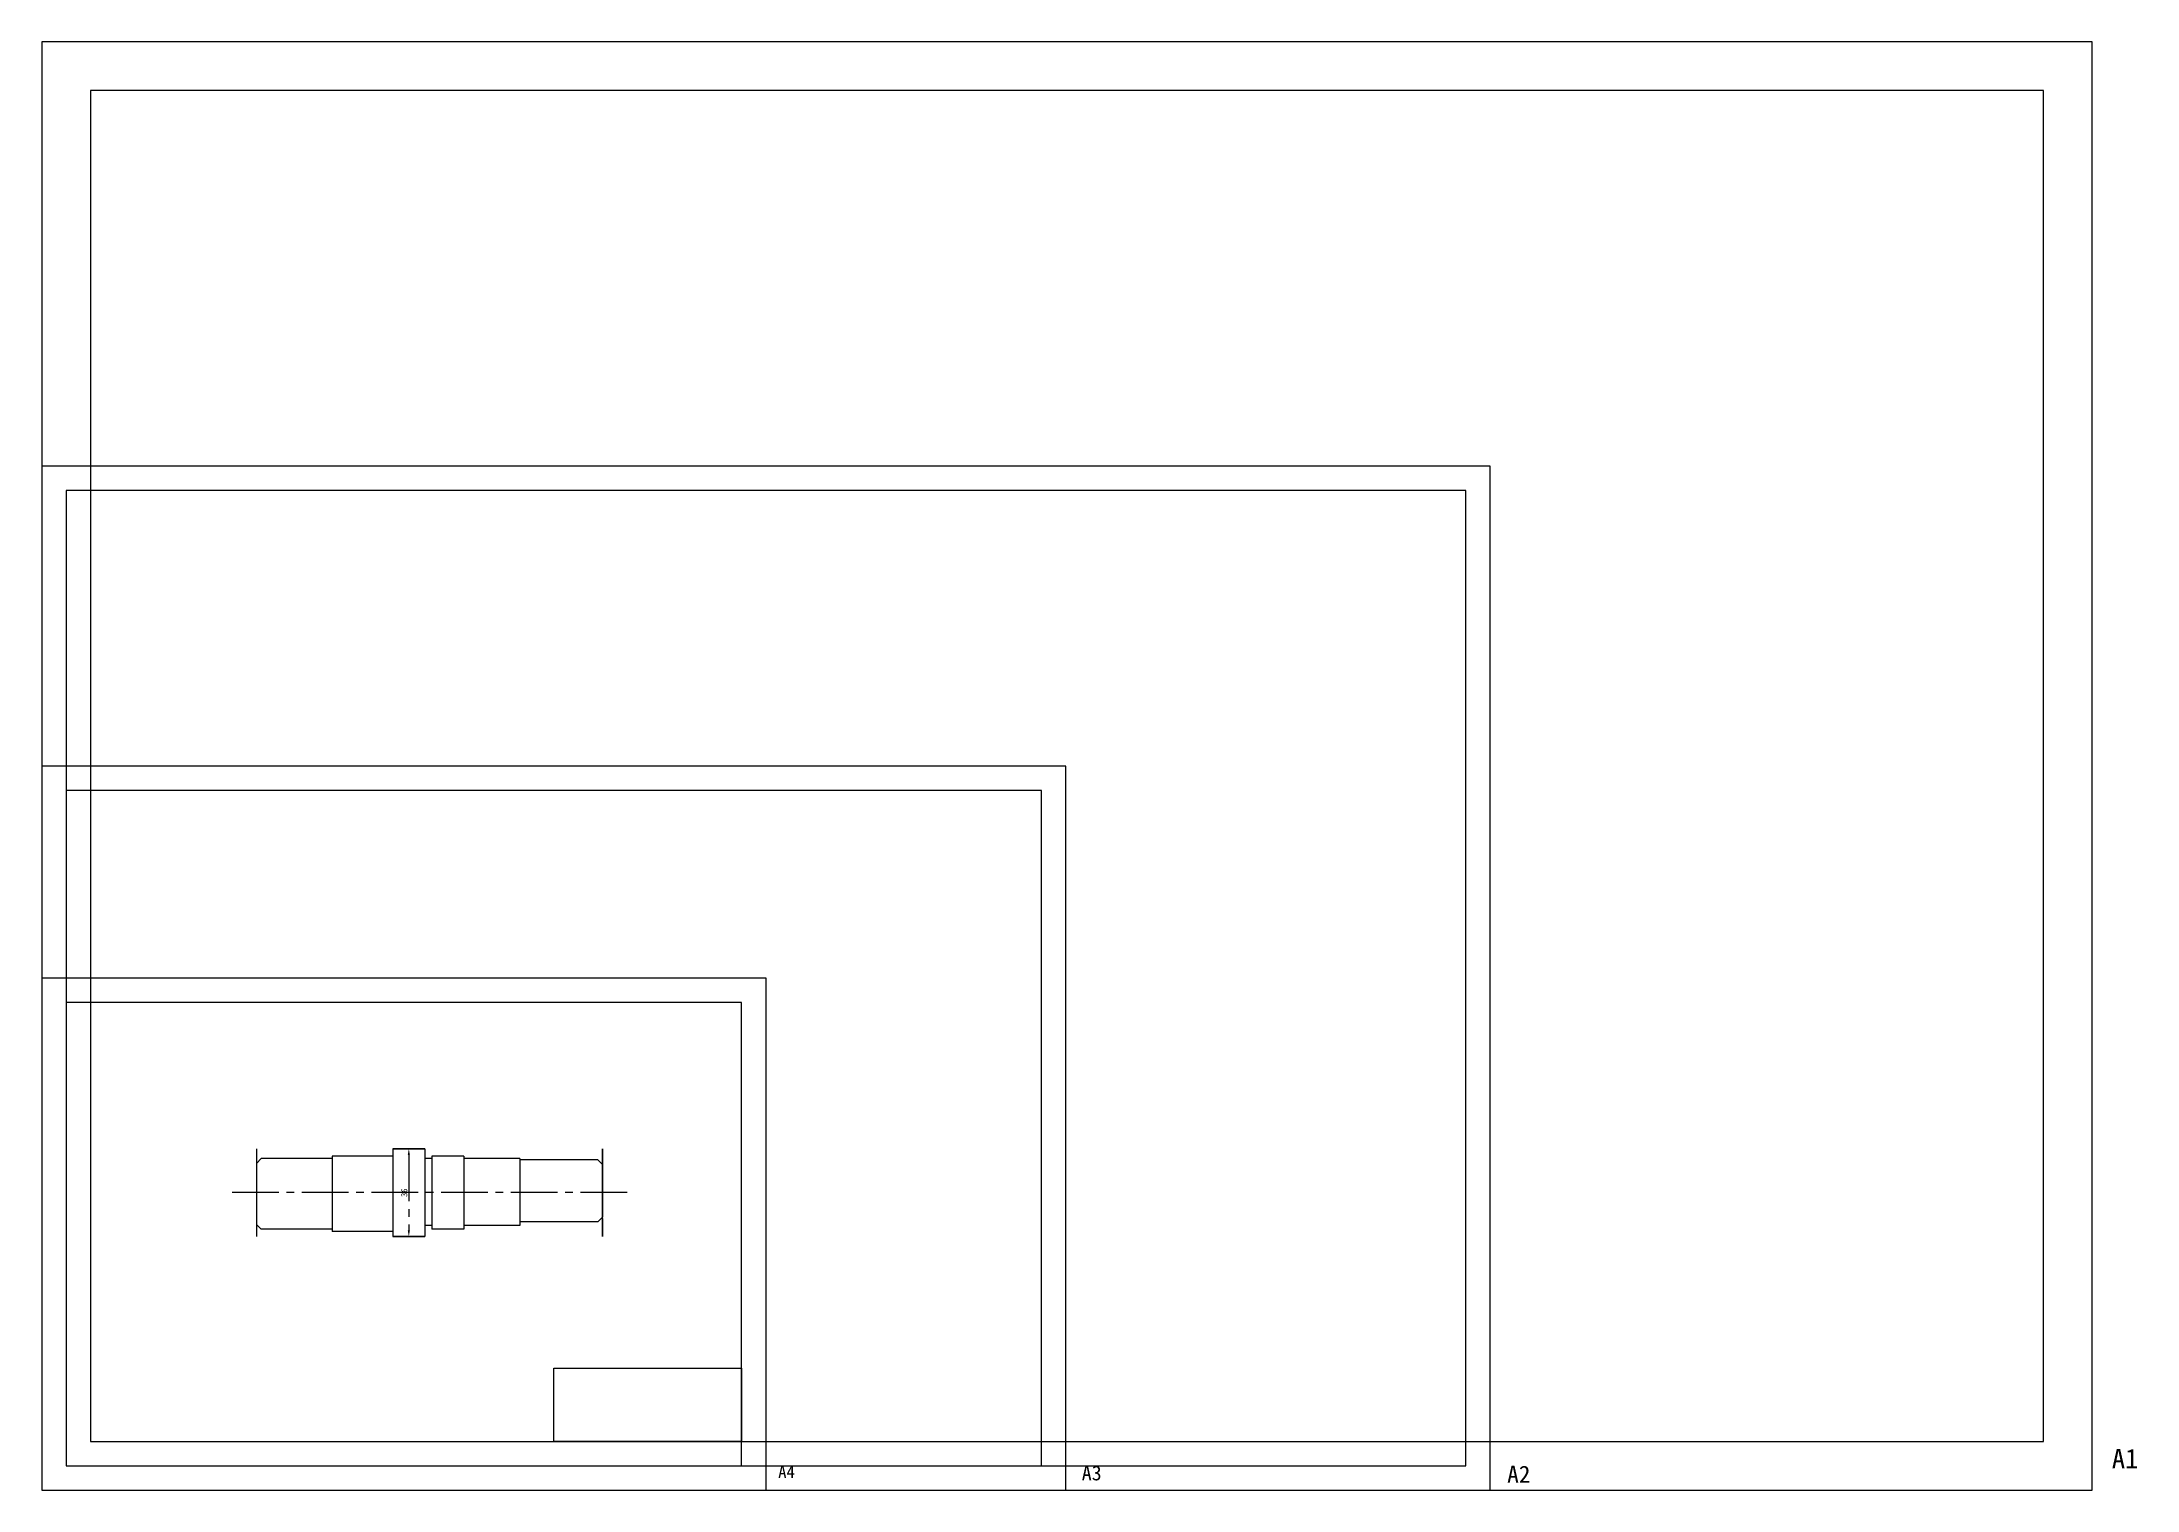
# Model space of a CAD drawing. Header units: millimetres. Extents: x 0 to 859, y 0 to 594.
import ezdxf

# ---------------------------------------------------------------- set-up
doc = ezdxf.new("R2010")
doc.units = ezdxf.units.MM
doc.linetypes.add('CENTER2', pattern=[28.575, 19.05, -3.175, 3.175, -3.175])
doc.layers.add('参考线', color=50, linetype='CENTER2', lineweight=9)
doc.layers.add('实线', color=7, linetype='Continuous', lineweight=9)
doc.layers.add('图框', color=7, linetype='Continuous')
doc.styles.get("Standard").update_dxf_attribs({"font": ''})
doc.styles.get('Standard').set_extended_font_data('SimSun')
doc.dimstyles.new('ISO-25', dxfattribs={"dimtxt": 2.5, "dimasz": 2.5, "dimexe": 1.25, "dimexo": 0.625, "dimtad": 1, "dimtxsty": 'Standard', "dimcen": 2.5, "dimadec": 0, "dimazin": 0, "dimtfac": 1, "dimtmove": 0, "dimatfit": 3, "dimfxl": 0, "dimarcsym": 0})

# ---------------------------------------------------------------- blocks, each defined once
blk = doc.blocks.new('*D2')
at = {"layer": 'Defpoints', "color": 0}
for p in [(150.5, 140), (150.5, 104), (150.5, 104)]:
    blk.add_point(p, dxfattribs=at)
at = {"layer": '参考线', "color": 0, "lineweight": -2}
for p, q in [((149.88, 140), (149.25, 140)), ((150.5, 137.5), (150.5, 106.5)), ((149.88, 104), (149.25, 104))]:
    blk.add_line(p, q, dxfattribs=at)
at = {"layer": '参考线', "color": 0}
for points in [[(150.08, 137.5), (150.92, 137.5), (150.5, 140)], [(150.08, 106.5), (150.92, 106.5), (150.5, 104)]]:
    blk.add_solid(points, dxfattribs=at)
at = {"layer": '参考线', "color": 0, "insert": (148.62, 122), "char_height": 2.5, "attachment_point": 5, "rotation": 90}
blk.add_mtext('36', dxfattribs=at)

msp = doc.modelspace()

# ---------------------------------------------------------------- linework, layer by layer
for p, q in [((144, 140), (144, 104)), ((157, 140), (157, 104)), ((160, 137), (160, 107)), ((173, 137), (173, 107)), ((196, 136), (196, 108.5))]:
    msp.add_line(p, q)
for points in [[(0, 0), (841, 0), (841, 594), (0, 594)], [(20, 20), (821, 20), (821, 574), (20, 574)], [(0, 0), (594, 0), (594, 420), (0, 420)], [(10, 10), (584, 10), (584, 410), (10, 410)], [(287, 20), (210, 20), (210, 50), (287, 50)]]:
    msp.add_lwpolyline(points, close=True)
at = {"layer": '参考线'}
for p, q in [((88, 140), (88, 104)), ((230, 140), (230, 104)), ((230, 104), (230, 140)), ((230, 122), (230, 137)), ((230, 122), (230, 137)), ((240, 122), (78, 122))]:
    msp.add_line(p, q, dxfattribs=at)
at = {"layer": '图框'}
for points in [[(0, 0), (420, 0), (420, 297), (0, 297)], [(10, 10), (410, 10), (410, 287), (10, 287)], [(0, 0), (297, 0), (297, 210), (0, 210)], [(10, 10), (287, 10), (287, 200), (10, 200)]]:
    msp.add_lwpolyline(points, close=True, dxfattribs=at)
at = {"layer": '实线'}
for p, q in [((144, 140), (157, 140)), ((90, 136), (88, 134)), ((88, 134), (88, 109)), ((119, 137), (119, 106)), ((228, 135.5), (230, 133.5)), ((230, 133.5), (230, 112)), ((228, 110), (230, 112)), ((90, 107), (88, 109)), ((144, 104), (157, 104))]:
    msp.add_line(p, q, dxfattribs=at)
at = {"layer": '实线', "color": 7}
for p, q in [((157, 140), (144, 140)), ((119, 136), (90, 136)), ((144, 137), (119, 137)), ((144, 137), (119, 137)), ((160, 136), (157, 136)), ((173, 137), (160, 137)), ((196, 136), (173, 136)), ((228, 135.5), (196, 135.5)), ((119, 107), (90, 107)), ((144, 106), (119, 106)), ((157, 104), (144, 104)), ((160, 108.5), (157, 108.5)), ((173, 107), (160, 107)), ((196, 108.5), (173, 108.5)), ((228, 110), (196, 110))]:
    msp.add_line(p, q, dxfattribs=at)

# ---------------------------------------------------------------- texts
at = {"attachment_point": 1}
for s, heights, insert, char_height in [('\\pi5;A4', [9.907], (297, 10), 5), ('\\pi6;A3', [0], (420.5, 10), 6), ('\\pi7;A2', [0], (594, 10), 7), ('\\pi8;A1', [0], (841, 16.918), 8)]:
    msp.add_mtext_dynamic_manual_height_columns(s, width=28.04239, gutter_width=12.5, heights=heights, dxfattribs=dict(at, insert=insert, char_height=char_height))

# ---------------------------------------------------------------- dimensions: what is measured, and where the dimension line sits
at = {"layer": '参考线'}
dim = msp.add_linear_dim(base=(150.5, 104), p1=(150.5, 140), p2=(150.5, 104), angle=90, dimstyle='ISO-25', dxfattribs=at)
dim.commit()
dim.dimension.update_dxf_attribs({"geometry": '*D2', "text_midpoint": (148.625, 122)})

doc.saveas('drawing.dxf')
